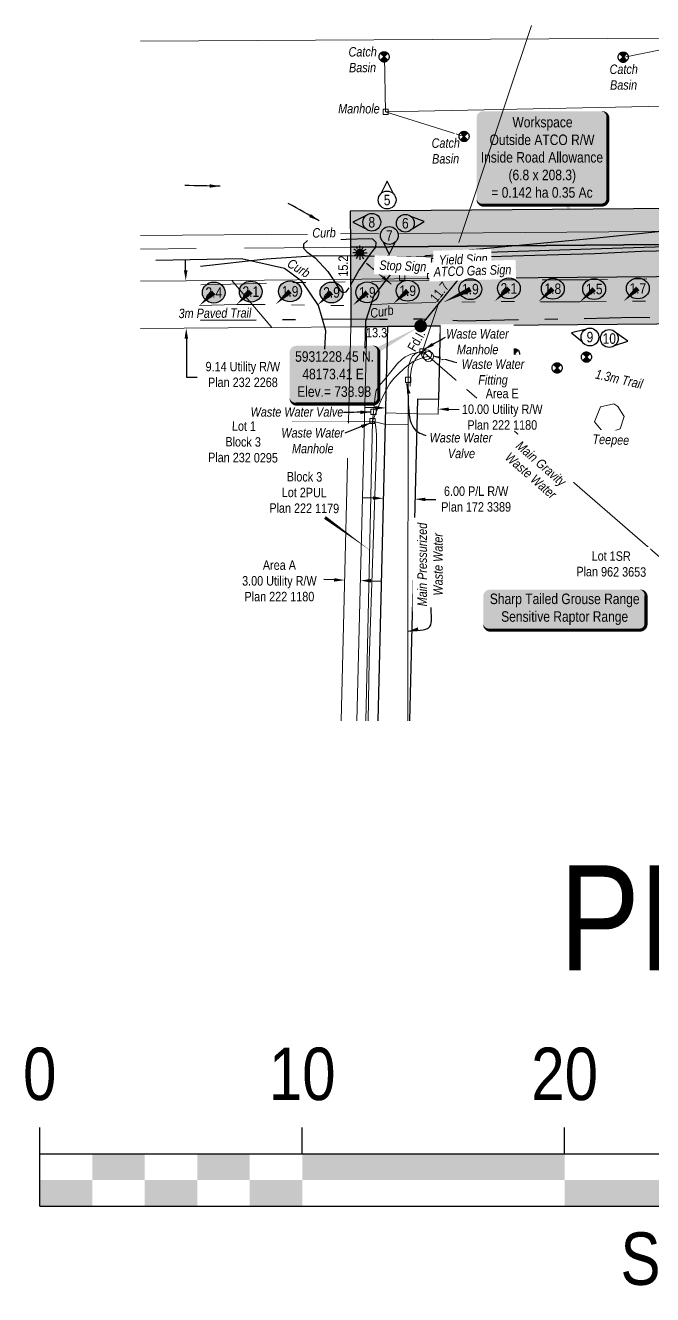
# Model space of a CAD drawing. Extents: x 47903 to 49482, y 5930913 to 5932062.
# Drawn here: x 49022.9 to 49142.4, y 5931046.3 to 5931288.2 of the extents above; entities that cross this region are included whole.
import ezdxf
from ezdxf.enums import TextEntityAlignment as Align

# ---------------------------------------------------------------- set-up
doc = ezdxf.new("R2010")
doc.units = 0
doc.header["$LTSCALE"] = 5
for name, pattern in [('0', [1, 1, 0]), ('CENTERLINEX3', [5, 2.5, -1, 0.5, -1]), ('CENTERLINEX33', [6.5, 2.5, -1, 0.5, -1, 0.5, -1]), ('foc-SEISMIC', [20.5, 15, -1, 0.5, -1, 0.5, -1, 0.5, -1])]:
    doc.linetypes.add(name, pattern=pattern)
for name, color, linetype in [('_P-Temp 3', 104, 'Continuous'), ('_P-Temp H3', 71, 'Continuous'), ('AS-POWER-BURIED-ATCO PIPELINES', 241, 'foc-POWER_BURIED'), ('AS-SEISMIC', 224, 'foc-SEISMIC'), ('AS-SYMBOL', 7, 'Continuous'), ('AS-WILDLIFE-BLOCK', 131, 'Continuous'), ('C-RW', 13, 'Continuous'), ('CG-NOTES', 7, 'Continuous'), ('DETAIL-T', 7, 'Continuous'), ('L-2', 7, 'Continuous'), ('L-MON', 1, 'Continuous'), ('L-TITLEDB', 4, 'Continuous'), ('L-TITLEDB-T', 4, 'Continuous'), ('P-ELEVATION', 7, 'Continuous'), ('P-TEMP WITHIN RW-H', 254, 'Continuous'), ('P-TEMP-ATCO PIPELINES-T', 104, 'Continuous'), ('T-BUSH', 110, '0'), ('T-SLOPE', 48, 'Continuous'), ('T-WATER', 160, 'Continuous')]:
    doc.layers.add(name, color=color, linetype=linetype)
for name, color, linetype, lineweight, true_color in [('AS-FIBRE-OPTIC', 7, 'foc-FIBREOP', 9, 0xff9c38), ('AS-SANITARY', 7, 'foc-SANITARY', 9, 0x29a300), ('AS-STORM', 7, 'foc-STORM', 9, 0x29a300), ('AS-TELUS-ATCO PIPELINES', 7, 'foc-TEL', 9, 0xff9c38), ('AS-WATER PIPE', 7, 'foc-WATER', 9, 0x8ac4ff), ('EXISTING PIPE IP', 7, 'CENTERLINEX3', 30, 0x3800e0)]:
    doc.layers.add(name, color=color, linetype=linetype, lineweight=lineweight, true_color=true_color)
for name, color, linetype, lineweight in [('AS-GENERAL', 48, 'Continuous', 18), ('AS-GENERAL-manhole', 48, 'Continuous', 18), ('C-RW-T', 13, 'Continuous', 9), ('EXISTING PIPE (EXIST OR HP)', 240, 'CENTERLINEX33', 20), ('T-TEXT', 48, 'Continuous', 18)]:
    doc.layers.add(name, color=color, linetype=linetype, lineweight=lineweight)
doc.layers.add('P-TEMP-WITHIN RW', color=7, linetype='Continuous', true_color=0x787878)
doc.styles.add('1.8', font='', dxfattribs={"height": 1.8})
doc.styles.add('80', font='', dxfattribs={"height": 10})
doc.styles.add('80CG', font='', dxfattribs={"height": 10})
doc.styles.add('80L', font='', dxfattribs={"height": 10})
doc.styles.add('foc-LtypeFont', font='', dxfattribs={"height": 7.35})
doc.styles.get('1.8').set_extended_font_data('Arial Narrow')
doc.styles.get('80').set_extended_font_data('Arial Narrow')
doc.styles.get('80CG').set_extended_font_data('Arial Narrow')
doc.styles.get('80L').set_extended_font_data('Arial Narrow')
doc.styles.get('foc-LtypeFont').set_extended_font_data('Arial Narrow')
doc.linetypes.add('foc-FIBREOP', pattern='A,10,-1,["FO",foc-LtypeFont,S=0.2,R=0,X=-0.5,Y=-0.75],-2.75', length=13.75)
doc.linetypes.add('foc-POWER_BURIED', pattern='A,10,-1,["P",foc-LtypeFont,S=0.2,R=0,X=-0.425,Y=-0.75],-2', length=13)
doc.linetypes.add('foc-SANITARY', pattern='A,10,-1,["SN",foc-LtypeFont,S=0.2,R=0,X=-0.5,Y=-0.75],-2.75', length=13.75)
doc.linetypes.add('foc-STORM', pattern='A,10,-1,["ST",foc-LtypeFont,S=0.2,R=0,X=-0.5,Y=-0.75],-2.75', length=13.75)
doc.linetypes.add('foc-TEL', pattern='A,2,-1,["T",foc-LtypeFont,S=0.2,R=0,X=-0.425,Y=-0.75],-1.24,8', length=12.24)
doc.linetypes.add('foc-WATER', pattern='A,10,-1,["W",foc-LtypeFont,S=0.2,R=0,X=-0.425,Y=-0.75],-2', length=13)
doc.dimstyles.new('Compass 1 000', dxfattribs={"dimtxt": 1.8, "dimasz": 2, "dimexe": 0.2, "dimexo": 0.0625, "dimgap": 0.5, "dimtad": 0, "dimtih": 1, "dimtoh": 1, "dimzin": 0, "dimdsep": 46, "dimtxsty": '1.8', "dimcen": 0.1, "dimse1": 1, "dimse2": 1, "dimclrd": 256, "dimclrt": 256, "dimaunit": 1, "dimadec": 4, "dimazin": 0, "dimtfac": 0.06, "dimtofl": 0, "dimtmove": 0, "dimatfit": 0, "dimfxl": 0.2, "dimtolj": 1, "dimtzin": 0, "dimlwd": -1, "dimarcsym": 0})
doc.dimstyles.new('Compass 5 000', dxfattribs={"dimscale": 5, "dimtxt": 9, "dimasz": 2, "dimexe": 0.2, "dimexo": 0.0625, "dimgap": 0.5, "dimtad": 0, "dimtih": 1, "dimtoh": 1, "dimzin": 0, "dimdsep": 46, "dimtxsty": '80CG', "dimcen": 0.1, "dimse1": 1, "dimse2": 1, "dimclrd": 256, "dimclrt": 256, "dimaunit": 1, "dimadec": 4, "dimazin": 0, "dimtfac": 0.06, "dimtofl": 0, "dimtmove": 0, "dimatfit": 1, "dimfxl": 0.2, "dimtolj": 1, "dimtzin": 0, "dimlwd": -1, "dimarcsym": 0})

# ---------------------------------------------------------------- blocks, each defined once
blk = doc.blocks.new('*X46')
at = {"color": 0}
for p, q in [((102.1, -2061.6), (108.8, -2061.6)), ((102.2, -2061.7), (108.8, -2061.7)), ((102.3, -2061.4), (108.6, -2061.4)), ((102.3, -2061.9), (108.6, -2061.9)), ((102.3, -2068.1), (108.6, -2068.1)), ((102.5, -2061.2), (108.5, -2061.2)), ((102.5, -2062), (108.4, -2062)), ((102.5, -2068), (108.4, -2068)), ((102.6, -2062.2), (108.3, -2062.2)), ((102.7, -2061.1), (108.2, -2061.1)), ((102.7, -2067.8), (108.3, -2067.8)), ((102.8, -2062.3), (108.1, -2062.3)), ((102.8, -2067.7), (108.1, -2067.7)), ((102.9, -2060.9), (108, -2060.9)), ((103, -2062.5), (108, -2062.5)), ((103, -2067.5), (108, -2067.5)), ((103.1, -2062.7), (107.8, -2062.7)), ((103.1, -2067.3), (107.8, -2067.3)), ((103.2, -2060.8), (107.7, -2060.8)), ((103.3, -2062.8), (107.7, -2062.8)), ((103.3, -2067.2), (107.6, -2067.2)), ((103.4, -2063), (107.5, -2063)), ((103.4, -2067), (107.5, -2067)), ((103.5, -2060.6), (107.4, -2060.6)), ((103.6, -2063.1), (107.3, -2063.1)), ((103.6, -2066.9), (107.3, -2066.9)), ((103.7, -2063.3), (107.2, -2063.3)), ((103.8, -2066.7), (107.2, -2066.7)), ((103.9, -2060.5), (107, -2060.5)), ((103.9, -2063.4), (107, -2063.4)), ((103.9, -2066.6), (107, -2066.6)), ((104.1, -2063.6), (106.9, -2063.6)), ((104.1, -2066.4), (106.9, -2066.4)), ((104.2, -2063.7), (106.7, -2063.7)), ((104.2, -2066.2), (106.7, -2066.2)), ((104.4, -2063.9), (106.6, -2063.9)), ((104.4, -2066.1), (106.6, -2066.1)), ((104.5, -2060.3), (106.5, -2060.3)), ((104.5, -2064.1), (106.4, -2064.1)), ((104.5, -2065.9), (106.4, -2065.9)), ((104.7, -2064.2), (106.3, -2064.2)), ((104.7, -2065.8), (106.2, -2065.8)), ((104.8, -2064.4), (106.1, -2064.4)), ((104.8, -2065.6), (106.1, -2065.6)), ((105, -2064.5), (105.9, -2064.5)), ((105, -2065.5), (105.9, -2065.5)), ((105.1, -2064.7), (105.8, -2064.7)), ((105.2, -2065.3), (105.8, -2065.3)), ((105.3, -2064.8), (105.6, -2064.8)), ((105.3, -2065.2), (105.6, -2065.2)), ((102.1, -2068.4), (108.8, -2068.4)), ((102.2, -2068.3), (108.7, -2068.3)), ((102.3, -2068.6), (108.7, -2068.6)), ((102.5, -2068.7), (108.5, -2068.7)), ((102.7, -2068.9), (108.3, -2068.9)), ((102.9, -2069.1), (108, -2069.1)), ((103.2, -2069.2), (107.8, -2069.2)), ((103.5, -2069.4), (107.4, -2069.4)), ((103.9, -2069.5), (107.1, -2069.5)), ((104.4, -2069.7), (106.5, -2069.7))]:
    blk.add_line(p, q, dxfattribs=at)
blk = doc.blocks.new('SP')
for p, q in [((0.68, -0.68), (-0.68, 0.68)), ((-0.68, -0.68), (0.68, 0.68))]:
    blk.add_line(p, q)
blk.add_circle((0, 0), 0.96)
at = {"xscale": 0.2, "yscale": 0.2, "zscale": 0.2}
blk.add_blockref('*X46', (-21.09, 413), dxfattribs=at)
blk = doc.blocks.new('*U50')
at = {"layer": 'CG-NOTES', "color": 182}
blk.add_lwpolyline([(-4.6, 7.2), (-17.6, 3.9), (-7.2, -4.6)], dxfattribs=at)
blk.add_circle((0, 0), 8.49, dxfattribs=at)
at = {"color": 182, "style": '80L'}
blk.add_attdef('#', text='', height=10, dxfattribs=at).set_placement((0, 0), align=Align.MIDDLE_CENTER)
blk = doc.blocks.new('*U51')
at = {"layer": 'CG-NOTES', "color": 182}
blk.add_lwpolyline([(5.1, -6.8), (17.8, -2.6), (6.8, 5.1)], dxfattribs=at)
blk.add_circle((0, 0), 8.49, dxfattribs=at)
at = {"color": 182, "style": '80L'}
blk.add_attdef('#', text='', height=10, dxfattribs=at).set_placement((0, 0), align=Align.MIDDLE_CENTER)
blk = doc.blocks.new('*U48')
at = {"layer": 'CG-NOTES', "color": 182}
blk.add_lwpolyline([(6.5, -5.4), (17.9, 1.6), (5.4, 6.5)], dxfattribs=at)
blk.add_circle((0, 0), 8.49, dxfattribs=at)
at = {"color": 182, "style": '80L'}
blk.add_attdef('#', text='', height=10, dxfattribs=at).set_placement((0, 0), align=Align.MIDDLE_CENTER)
blk = doc.blocks.new('*U31')
at = {"layer": 'CG-NOTES', "color": 182}
blk.add_lwpolyline([(6, 6), (0, 18), (-6, 6)], dxfattribs=at)
blk.add_circle((0, 0), 8.49, dxfattribs=at)
at = {"color": 182, "style": '80L'}
blk.add_attdef('#', text='', height=10, dxfattribs=at).set_placement((0, 0), align=Align.MIDDLE_CENTER)
blk = doc.blocks.new('*U49')
at = {"layer": 'CG-NOTES', "color": 182}
blk.add_lwpolyline([(-6, 6), (-18, 0), (-6, -6)], dxfattribs=at)
blk.add_circle((0, 0), 8.49, dxfattribs=at)
at = {"color": 182, "style": '80L'}
blk.add_attdef('#', text='', height=10, dxfattribs=at).set_placement((0, 0), align=Align.MIDDLE_CENTER)
blk = doc.blocks.new('*U30')
at = {"layer": 'CG-NOTES', "color": 182}
blk.add_lwpolyline([(-6, -6), (0, -18), (6, -6)], dxfattribs=at)
blk.add_circle((0, 0), 8.49, dxfattribs=at)
at = {"color": 182, "style": '80L'}
blk.add_attdef('#', text='', height=10, dxfattribs=at).set_placement((0, 0), align=Align.MIDDLE_CENTER)
blk = doc.blocks.new('*U55')
h = blk.add_hatch(color=255)
edge = h.paths.add_edge_path()
edge.add_line((-71.5, -20), (71.5, -20))
edge.add_arc((71.5, -14), 6, 270, 360)
edge.add_line((77.5, -14), (77.5, 12.5))
edge.add_arc((71.5, 12.5), 6, 0, 90)
edge.add_line((71.5, 18.5), (-71.5, 18.5))
edge.add_arc((-71.5, 12.5), 6, 90, 180)
edge.add_line((-77.5, 12.5), (-77.5, -14))
edge.add_arc((-71.5, -14), 6, 180, 270)
at = {"color": 131, "flags": 128}
blk.add_lwpolyline([(-71.5, -20, 3, 3, 0), (71.5, -20, 3, 3, 0.414214), (77.5, -14, 3, 3, 0), (77.5, 12.5, 3, 0, 0.414214), (71.5, 18.5, 0, 0, 0), (-71.5, 18.5, 0, 0, 0.414214), (-77.5, 12.5, 0, 0, 0), (-77.5, -14, 0, 3, 0.414214)], format="xyseb", close=True, dxfattribs=at)
at = {"color": 131, "style": '80'}
blk.add_attdef('ENTER_TEXT_001', (-36, -5), '', height=10, dxfattribs=at)
blk = doc.blocks.new('*U60')
h = blk.add_hatch(color=254)
edge = h.paths.add_edge_path()
edge.add_line((-36.5, -28.5), (36.5, -28.5))
edge.add_arc((36.5, -22.5), 6, 270, 360)
edge.add_line((42.5, -22.5), (42.5, 21))
edge.add_arc((36.5, 21), 6, 0, 90)
edge.add_line((36.5, 27), (-36.5, 27))
edge.add_arc((-36.5, 21), 6, 90, 180)
edge.add_line((-42.5, 21), (-42.5, -22.5))
edge.add_arc((-36.5, -22.5), 6, 180, 270)
at = {"color": 1, "flags": 128}
blk.add_lwpolyline([(82.2, 45.8, 0, 10, 0), (0, 0, 5, 5, 0)], format="xyseb", dxfattribs=at)
blk.add_lwpolyline([(-36.5, -28.5, 3, 3, 0), (36.5, -28.5, 3, 3, 0.414214), (42.5, -22.5, 3, 3, 0), (42.5, 21, 3, 0, 0.414214), (36.5, 27, 0, 0, 0), (-36.5, 27, 0, 0, 0.414214), (-42.5, 21, 0, 0, 0), (-42.5, -22.5, 0, 3, 0.414214)], format="xyseb", close=True, dxfattribs=at)
at = {"color": 1, "style": '80'}
blk.add_attdef('ENTER_TEXT_001', (-36, -5), '', height=10, dxfattribs=at)
blk = doc.blocks.new('*U32')
at = {"layer": 'P-ELEVATION'}
h = blk.add_hatch(color=111, dxfattribs=at)
h.dxf.hatch_style = 1
edge = h.paths.add_edge_path()
edge.add_ellipse((0, 0), major_axis=(-10.9, 0), ratio=0.913794, start_angle=0, end_angle=360)
at = {"layer": 'P-ELEVATION', "color": 7, "flags": 128}
blk.add_lwpolyline([(0, 0, 5, 0, 0), (-13.6, -12.3, 0, 0, 0)], format="xyseb", dxfattribs=at)
at = {"layer": 'P-ELEVATION', "color": 7}
blk.add_ellipse((0, 0), major_axis=(-10.9, 0), ratio=0.913794, dxfattribs=at)
at = {"layer": 'P-ELEVATION', "style": '80'}
blk.add_attdef('BEND', text='', height=10, dxfattribs=at).set_placement((0, 0), align=Align.MIDDLE_CENTER)
blk = doc.blocks.new('*U61')
at = {"layer": 'P-ELEVATION'}
h = blk.add_hatch(color=111, dxfattribs=at)
h.dxf.hatch_style = 1
edge = h.paths.add_edge_path()
edge.add_ellipse((0, 0), major_axis=(-10.9, 0), ratio=0.913794, start_angle=0, end_angle=360)
at = {"layer": 'P-ELEVATION', "color": 7, "flags": 128}
blk.add_lwpolyline([(0, 0, 5, 0, 0), (-26.1, -12.7, 0, 0, 0)], format="xyseb", dxfattribs=at)
at = {"layer": 'P-ELEVATION', "color": 7}
blk.add_ellipse((0, 0), major_axis=(-10.9, 0), ratio=0.913794, dxfattribs=at)
at = {"layer": 'P-ELEVATION', "style": '80'}
blk.add_attdef('BEND', text='', height=10, dxfattribs=at).set_placement((0, 0), align=Align.MIDDLE_CENTER)
blk = doc.blocks.new('lightpole')
h = blk.add_hatch(color=255)
h.dxf.hatch_style = 1
h.paths.add_polyline_path([(-0.78, 0, 1), (0.78, 0, 1)])
h.paths.add_polyline_path([(0.68, 0, -1), (-0.68, 0, -1)], flags=16)
h = blk.add_hatch(color=48)
h.dxf.hatch_style = 1
edge = h.paths.add_edge_path()
edge.add_arc((0, 0), 0.682, 0, 360)
at = {"color": 48}
for p, q in [((-0.86, 0), (-1.38, 0)), ((-0.75, 0.43), (-1.19, 0.69)), ((-0.43, 0.75), (-0.69, 1.19)), ((0, 0.86), (0, 1.38)), ((0.43, 0.75), (0.69, 1.19)), ((0.75, 0.43), (1.19, 0.69)), ((0.86, 0), (1.38, 0)), ((-0.75, -0.43), (-1.19, -0.69)), ((-0.43, -0.75), (-0.69, -1.19)), ((0, -0.86), (0, -1.38)), ((0.43, -0.75), (0.69, -1.19)), ((0.75, -0.43), (1.19, -0.69))]:
    blk.add_line(p, q, dxfattribs=at)
blk.add_circle((0, 0), 0.682, dxfattribs=at)
blk = doc.blocks.new('fdia')
at = {"color": 255, "const_width": 1}
blk.add_lwpolyline([(-0.5, 0, 1), (0.5, 0, 1)], format="xyb", close=True, dxfattribs=at)
blk = doc.blocks.new('Fdiaa')
blk.add_blockref('fdia', (0, 0))
blk = doc.blocks.new('fdib')
at = {"color": 1, "const_width": 1.6}
blk.add_lwpolyline([(-0.4, 0, 1), (0.4, 0, 1)], format="xyb", close=True, dxfattribs=at)
at = {"color": 1}
blk.add_circle((0, 0), 0.8, dxfattribs=at)
blk = doc.blocks.new('Fdibb')
blk.add_blockref('fdib', (0, 0))
blk = doc.blocks.new('fdicc')
for name in ['Fdibb', 'Fdiaa']:
    blk.add_blockref(name, (0, 0))
blk = doc.blocks.new('FDI')
blk.add_blockref('fdicc', (0, 0))
blk = doc.blocks.new('*U69')
h = blk.add_hatch(color=255)
edge = h.paths.add_edge_path()
edge.add_line((-56.5, -45.5), (56.5, -45.5))
edge.add_arc((56.5, -39.5), 6, 270, 360)
edge.add_line((62.5, -39.5), (62.5, 38))
edge.add_arc((56.5, 38), 6, 0, 90)
edge.add_line((56.5, 44), (-56.5, 44))
edge.add_arc((-56.5, 38), 6, 90, 180)
edge.add_line((-62.5, 38), (-62.5, -39.5))
edge.add_arc((-56.5, -39.5), 6, 180, 270)
at = {"color": 104, "flags": 128}
blk.add_lwpolyline([(-56.5, -45.5, 3, 3, 0), (56.5, -45.5, 3, 3, 0.414214), (62.5, -39.5, 3, 3, 0), (62.5, 38, 3, 0, 0.414214), (56.5, 44, 0, 0, 0), (-56.5, 44, 0, 0, 0.414214), (-62.5, 38, 0, 0, 0), (-62.5, -39.5, 0, 3, 0.414214)], format="xyseb", close=True, dxfattribs=at)
blk.add_lwpolyline([(38.5, -74.2, 0, 7.5, 0), (0, 0, 0, 0, 0)], format="xyseb", dxfattribs=at)
at = {"color": 104, "style": '80'}
blk.add_attdef('ENTER_TEXT_001', (-26.8, -4.9), '', height=10, dxfattribs=at)
blk = doc.blocks.new('*U27')
at = {"color": 0}
for p, q in [((-150, 0), (-150, 15)), ((-100, 10), (-100, 15)), ((-50, 10), (-50, 15)), ((50, 10), (50, 15)), ((150.24, 0), (150.24, 15)), ((-150, 10), (150.24, 10)), ((-150, 0), (150.24, 0))]:
    blk.add_line(p, q, dxfattribs=at)
for points in [[(-140, 10), (-130, 10), (-140, 5), (-130, 5)], [(-120, 10), (-110, 10), (-120, 5), (-110, 5)], [(-100, 10), (-50, 10), (-100, 5), (-50, 5)], [(50, 10), (150.24, 10), (50, 5), (150.24, 5)], [(-150, 5), (-140, 5), (-150, 0), (-140, 0)], [(-130, 5), (-120, 5), (-130, 0), (-120, 0)], [(-110, 5), (-100, 5), (-110, 0), (-100, 0)], [(-50, 5), (50, 5), (-50, 0), (50, 0)]]:
    blk.add_solid(points, dxfattribs=at)
at = {"color": 0, "style": '80'}
blk.add_text('metres', height=10, dxfattribs=at).set_placement((162.24, 20), align=Align.CENTER)
at = {"color": 0, "char_height": 10, "style": '80'}
for s, insert, attachment_point in [('0', (-150, 30.21), 2), ('10', (-100, 30.21), 2), ('20', (-50, 30.21), 2), ('40', (50, 30.21), 2), ('60', (136.7, 30.22), 3), ('SCALE 1:1,000', (0.12, -5), 2)]:
    blk.add_mtext(s, dxfattribs=dict(at, insert=insert, attachment_point=attachment_point))

msp = doc.modelspace()

# ---------------------------------------------------------------- hatches: boundary and pattern name
at = {"layer": '_P-Temp H3'}
h = msp.add_hatch(color=256, dxfattribs=at)
h.dxf.hatch_style = 1
h.paths.add_polyline_path([(49084.77, 5931245.86), (49293.02, 5931247.69), (49292.97, 5931254.46), (49084.71, 5931252.74)])
h = msp.add_hatch(color=256, dxfattribs=at)
h.dxf.hatch_style = 1
h.paths.add_polyline_path([(49084.77, 5931245.86), (49084.89, 5931230.74), (49098.16, 5931230.86), (49105.57, 5931239.96), (49293.07, 5931241.6), (49293.02, 5931247.69)])
at = {"layer": 'P-TEMP WITHIN RW-H'}
h = msp.add_hatch(color=256, dxfattribs=at)
h.dxf.hatch_style = 1
h.paths.add_polyline_path([(49293.07, 5931241.6), (49293.15, 5931232.46), (49098.16, 5931230.86), (49105.57, 5931239.96)])

# ---------------------------------------------------------------- linework, layer by layer
at = {"layer": '_P-Temp 3', "flags": 128}
for points in [[(49084.77, 5931245.86), (49293.02, 5931247.69), (49292.97, 5931254.46), (49084.71, 5931252.74)], [(49084.77, 5931245.86), (49084.89, 5931230.74), (49098.16, 5931230.86), (49105.57, 5931239.96), (49293.07, 5931241.6), (49293.02, 5931247.69)]]:
    msp.add_lwpolyline(points, close=True, dxfattribs=at)
msp.add_lwpolyline([(49084.77, 5931245.86), (49293.02, 5931247.69)], dxfattribs=at)
at = {"layer": 'AS-FIBRE-OPTIC', "color": 255, "flags": 128}
msp.add_lwpolyline([(49044.76, 5931285.16), (49266.97, 5931286.39), (49273.47, 5931288.16)], dxfattribs=at)
at = {"layer": 'AS-GENERAL', "color": 255, "flags": 128}
for points in [[(49094.16, 5931240.6), (49095.16, 5931240.6), (49095.16, 5931239.6), (49094.16, 5931239.6)], [(49135.75, 5931215.53), (49134.94, 5931216.02), (49132.42, 5931215.45), (49131.29, 5931212.59), (49133.21, 5931210.34), (49136.2, 5931211.24), (49136.96, 5931213.62)]]:
    msp.add_lwpolyline(points, close=True, dxfattribs=at)
at = {"layer": 'AS-GENERAL', "color": 255}
for centre in [(49099.29, 5931225.39), (49099.66, 5931225.06)]:
    msp.add_circle(centre, 0.938, dxfattribs=at)
at = {"layer": 'AS-GENERAL-manhole', "color": 255, "flags": 128}
for points in [[(49090.99, 5931272.2), (49091.99, 5931272.2), (49091.99, 5931271.2), (49090.99, 5931271.2)], [(49098.03, 5931226.54), (49099.03, 5931226.54), (49099.03, 5931225.54), (49098.03, 5931225.54)], [(49095.26, 5931221.1), (49096.26, 5931221.1), (49096.26, 5931220.1), (49095.26, 5931220.1)], [(49088.5, 5931213.26), (49089.5, 5931213.26), (49089.5, 5931212.26), (49088.5, 5931212.26)], [(49088.68, 5931215.01), (49089.68, 5931215.01), (49089.68, 5931214.01), (49088.68, 5931214.01)]]:
    msp.add_lwpolyline(points, close=True, dxfattribs=at)
at = {"layer": 'AS-POWER-BURIED-ATCO PIPELINES', "color": 255, "flags": 128}
for points in [[(49111.42, 5931244.13), (49119.92, 5931244.38), (49131.36, 5931244.71), (49140.21, 5931245.11), (49157.48, 5931245.5), (49167.75, 5931246.22), (49172.88, 5931248.99), (49180.64, 5931251.63), (49189.3, 5931252.53), (49199.42, 5931252.92), (49215.65, 5931253.04), (49233.04, 5931254.21), (49248.72, 5931254.34), (49258.9, 5931256.47), (49274.58, 5931256.58), (49288.83, 5931256.65)], [(49056.24, 5931242.27), (49068.72, 5931243.69), (49078.29, 5931244.29), (49088.14, 5931244.26), (49100.49, 5931244.08)]]:
    msp.add_lwpolyline(points, dxfattribs=at)
at = {"layer": 'AS-SANITARY', "color": 255}
msp.add_line((49089, 5931212.76), (49089.18, 5931214.51), dxfattribs=at)
for points in [[(49101.7, 5931235.53), (49098.53, 5931226.04), (49108.85, 5931217.09)], [(49089, 5931212.76), (49090.7, 5931216.93), (49091.65, 5931218.74), (49092.3, 5931219.94), (49093.06, 5931220.86), (49093.89, 5931221.7), (49094.99, 5931222.79), (49095.8, 5931223.43), (49096.73, 5931224.08), (49097.6, 5931224.48), (49098.53, 5931224.8), (49099.24, 5931225), (49099.66, 5931225.06)], [(49098.53, 5931226.04), (49096.29, 5931225.47), (49095.79, 5931225.26), (49095.23, 5931225), (49094.56, 5931224.48), (49093.77, 5931223.71), (49092.73, 5931222.47), (49091.37, 5931220.82), (49090.23, 5931219.47), (49089.71, 5931218.56), (49089.48, 5931217.5), (49089.18, 5931214.51)], [(49098.53, 5931226.04), (49097.46, 5931225.74), (49097.03, 5931225.49), (49096.63, 5931225.14), (49096.38, 5931224.67), (49096.15, 5931224.14), (49095.99, 5931223.68), (49095.88, 5931223.24), (49095.81, 5931222.69), (49095.76, 5931222.04), (49095.76, 5931220.6), (49095.74, 5931166.76), (49095.74, 5931155.63)], [(49098.53, 5931226.04), (49097.82, 5931225.33), (49097.51, 5931224.99), (49097.15, 5931224.52), (49096.9, 5931224.1), (49096.68, 5931223.63), (49096.5, 5931223.03), (49096.33, 5931222.36), (49096.21, 5931221.42), (49096.17, 5931219.41)], [(49087.69, 5931155.63), (49089, 5931212.76), (49073.71, 5931212.66)], [(49089, 5931212.76), (49091.27, 5931212.17), (49095.76, 5931212.06)], [(49089, 5931212.76), (49089.34, 5931212.47), (49089.47, 5931212.29), (49089.54, 5931212.1), (49089.59, 5931211.87), (49089.63, 5931211.65), (49089.76, 5931210.14)], [(49193.2, 5931155.63), (49163.86, 5931169.36), (49116.05, 5931210.84)], [(49089.76, 5931210.14), (49089.72, 5931207.8), (49088.38, 5931167.15), (49088.17, 5931155.63)]]:
    msp.add_lwpolyline(points, dxfattribs=at)
at = {"layer": 'AS-STORM', "color": 255}
for p, q in [((49150.16, 5931284.83), (49136.66, 5931282.03)), ((49106.43, 5931267.01), (49091.49, 5931271.7))]:
    msp.add_line(p, q, dxfattribs=at)
msp.add_lwpolyline([(49091.26, 5931282.24), (49091.49, 5931271.7), (49150.91, 5931272.87), (49200.95, 5931273.45), (49218.69, 5931274.08), (49250.91, 5931274.58), (49328.51, 5931273.5)], dxfattribs=at)
at = {"layer": 'AS-TELUS-ATCO PIPELINES', "color": 255, "flags": 128}
for points in [[(49094.14, 5931248.51), (49189.83, 5931249.28)], [(49044.76, 5931248.11), (49076.73, 5931248.36)], [(49082.87, 5931248.41), (49090.11, 5931248.47)]]:
    msp.add_lwpolyline(points, dxfattribs=at)
at = {"layer": 'C-RW', "color": 255}
for p, q in [((49089.08, 5931198.07), (49087.09, 5931198.12)), ((49099.07, 5931197.82), (49101.07, 5931197.77))]:
    msp.add_line(p, q, dxfattribs=at)
at = {"layer": 'C-RW', "color": 255, "flags": 128}
msp.add_lwpolyline([(49090.04, 5931155.63), (49091.89, 5931230.81), (49101.9, 5931230.89), (49101.54, 5931216.85), (49097.55, 5931216.95), (49096.01, 5931155.63)], dxfattribs=at)
at = {"layer": 'C-RW', "color": 255}
for points in [[(49089.09, 5931198.4), (49089.08, 5931197.74), (49091.08, 5931198.02)], [(49099.08, 5931198.15), (49099.06, 5931197.49), (49097.07, 5931197.87)]]:
    msp.add_solid(points, dxfattribs=at)
at = {"layer": 'EXISTING PIPE (EXIST OR HP)', "flags": 128}
for points in [[(49056.29, 5931238.7), (49064.78, 5931238.91), (49072.22, 5931239.12), (49081.59, 5931239.21), (49090.69, 5931239.41), (49099.2, 5931239.51), (49106.01, 5931239.49), (49114.46, 5931239.64), (49121.95, 5931239.64), (49130.16, 5931239.69), (49138.35, 5931239.81), (49145.53, 5931239.85), (49156.06, 5931239.94), (49162.49, 5931239.93), (49166.95, 5931239.82), (49171.54, 5931239.76), (49177.64, 5931239.92), (49184.15, 5931239.95), (49190.99, 5931239.94), (49198.26, 5931239.96), (49204.7, 5931240.11), (49207.51, 5931240.1), (49209.69, 5931240.13), (49211.85, 5931240.07), (49214.07, 5931240.03), (49216.14, 5931240.11), (49218.44, 5931240.24), (49220, 5931240.31), (49221.11, 5931240.24), (49222.77, 5931240.21), (49224.8, 5931240.32), (49226.96, 5931240.26), (49229.91, 5931240.33), (49232.5, 5931240.33), (49236.54, 5931240.38), (49242.7, 5931240.45), (49251.19, 5931240.84), (49258.5, 5931240.66), (49267.56, 5931240.79), (49274.86, 5931240.62), (49280.19, 5931240.92), (49285.25, 5931240.84), (49292.83, 5931240.69), (49297.67, 5931240.77), (49306.18, 5931240.93), (49312.35, 5931241.09), (49323.62, 5931241.46), (49328.51, 5931241.59)], [(49056.04, 5931234.78), (49063.09, 5931234.96), (49070.57, 5931235.01), (49078.47, 5931234.79), (49085.54, 5931234.79), (49092.98, 5931235.13), (49102.43, 5931235.35), (49112.26, 5931235.56), (49120.63, 5931235.5), (49128.51, 5931235.45), (49136.83, 5931235.56), (49143.32, 5931235.64), (49151.22, 5931235.63), (49158.9, 5931235.67), (49166.55, 5931235.84), (49176.17, 5931235.89), (49181.65, 5931236.02), (49189.4, 5931236.09), (49196.52, 5931236.11), (49203.02, 5931236.14), (49209.03, 5931236.09), (49211.9, 5931235.91), (49214.29, 5931235.98), (49216.26, 5931236.15), (49218.72, 5931236.05), (49220.79, 5931236.1), (49222.21, 5931236.23), (49223.94, 5931236.16), (49225.15, 5931236.1), (49226.67, 5931236.06), (49228.69, 5931236.07), (49232.08, 5931236.29), (49233.51, 5931236.24), (49239.81, 5931236.09), (49250.92, 5931236.32), (49260.06, 5931236.82), (49269.2, 5931237.11), (49277.98, 5931237.09), (49286.75, 5931237.25), (49293.03, 5931237.23), (49299.06, 5931237.02), (49306.23, 5931237.2), (49313.25, 5931237.06), (49320.29, 5931237.28), (49326.88, 5931237.43), (49328.51, 5931237.47)]]:
    msp.add_lwpolyline(points, dxfattribs=at)
at = {"layer": 'EXISTING PIPE IP', "flags": 128}
msp.add_lwpolyline([(49316.74, 5931234.16), (49308.05, 5931233.97), (49299.71, 5931233.65), (49293.98, 5931233.97), (49285.08, 5931234.03), (49267.68, 5931234.11), (49254.58, 5931233.99), (49242.6, 5931233.57), (49235.72, 5931233.5), (49231.46, 5931233.12), (49228.96, 5931233.05), (49227.8, 5931233.1), (49225.44, 5931232.99), (49222.05, 5931232.96), (49217.83, 5931232.9), (49213.88, 5931233), (49209.77, 5931232.78), (49205.27, 5931232.65), (49199.02, 5931232.65), (49189.16, 5931232.71), (49179.34, 5931232.72), (49170.21, 5931232.6), (49159.46, 5931232.32), (49149.55, 5931232.4), (49138.81, 5931232.46), (49128.53, 5931232.2), (49117.45, 5931232.04), (49106.1, 5931231.8), (49098.42, 5931232.18), (49090.36, 5931232.08), (49080.39, 5931232.15), (49067.66, 5931231.95), (49056.23, 5931231.94)], dxfattribs=at)
at = {"layer": 'L-TITLEDB', "color": 255, "lineweight": 0}
for p, q in [((49293.52, 5931247.69), (49064.62, 5931245.69)), ((49055.38, 5931245.61), (49044.76, 5931245.51)), ((49044.76, 5931239.42), (49062.21, 5931239.57)), ((49044.76, 5931239.42), (49062.21, 5931239.57)), ((49062.21, 5931239.57), (49105.57, 5931239.96)), ((49062.21, 5931239.57), (49069.84, 5931230.6)), ((49062.21, 5931239.57), (49069.84, 5931230.6)), ((49098.16, 5931230.86), (49105.57, 5931239.96)), ((49098.16, 5931230.86), (49105.57, 5931239.96)), ((49105.57, 5931239.96), (49293.37, 5931241.6)), ((49262.3, 5931232.21), (49101.9, 5931230.89)), ((49262.3, 5931232.21), (49101.9, 5931230.89)), ((49069.84, 5931230.6), (49044.76, 5931230.37)), ((49069.84, 5931230.6), (49044.76, 5931230.37)), ((49084.89, 5931230.74), (49069.84, 5931230.6)), ((49084.89, 5931230.74), (49069.84, 5931230.6)), ((49083.01, 5931155.63), (49084.89, 5931230.74)), ((49087.89, 5931230.77), (49084.89, 5931230.74)), ((49087.89, 5931230.77), (49084.89, 5931230.74)), ((49086.01, 5931155.63), (49087.89, 5931230.77)), ((49087.89, 5931230.77), (49086.01, 5931155.63)), ((49087.89, 5931230.77), (49091.89, 5931230.81)), ((49091.89, 5931230.81), (49087.89, 5931230.77)), ((49091.89, 5931230.81), (49091.55, 5931217.1)), ((49091.89, 5931230.81), (49091.55, 5931217.1)), ((49098.16, 5931230.86), (49091.89, 5931230.81)), ((49098.16, 5931230.86), (49091.89, 5931230.81)), ((49101.9, 5931230.89), (49098.16, 5931230.86)), ((49101.9, 5931230.89), (49098.16, 5931230.86)), ((49101.9, 5931230.89), (49101.89, 5931230.56)), ((49091.55, 5931217.1), (49091.48, 5931214.31)), ((49091.55, 5931217.1), (49091.48, 5931214.31)), ((49101.54, 5931216.85), (49101.48, 5931214.05)), ((49091.48, 5931214.31), (49090.04, 5931155.63)), ((49091.48, 5931214.31), (49090.04, 5931155.63)), ((49091.48, 5931214.31), (49097.48, 5931214.15)), ((49097.48, 5931214.15), (49101.48, 5931214.05))]:
    msp.add_line(p, q, dxfattribs=at)
at = {"layer": 'L-TITLEDB-T', "color": 255}
for p, q in [((49053.39, 5931241.51), (49053.38, 5931243.51)), ((49053.52, 5931228.45), (49053.58, 5931221.11)), ((49053.58, 5931221.11), (49055.58, 5931221.11)), ((49089.51, 5931215.29), (49087.51, 5931215.33)), ((49103.5, 5931214.99), (49105.5, 5931214.94)), ((49081.69, 5931182.49), (49079.69, 5931182.54)), ((49088.68, 5931182.31), (49090.68, 5931182.26))]:
    msp.add_line(p, q, dxfattribs=at)
for points in [[(49053.73, 5931241.51), (49053.06, 5931241.5), (49053.41, 5931239.51)], [(49053.85, 5931228.45), (49053.18, 5931228.45), (49053.5, 5931230.45)], [(49089.51, 5931215.62), (49089.5, 5931214.96), (49091.51, 5931215.25)], [(49103.51, 5931215.32), (49103.49, 5931214.65), (49101.5, 5931215.03)], [(49081.69, 5931182.82), (49081.68, 5931182.15), (49083.68, 5931182.44)], [(49088.69, 5931182.65), (49088.67, 5931181.98), (49086.68, 5931182.36)]]:
    msp.add_solid(points, dxfattribs=at)
at = {"layer": 'P-TEMP-WITHIN RW', "flags": 128}
msp.add_lwpolyline([(49293.07, 5931241.6), (49293.15, 5931232.46), (49098.16, 5931230.86), (49105.57, 5931239.96)], close=True, dxfattribs=at)
at = {"layer": 'T-SLOPE', "color": 255, "flags": 128}
for points in [[(49097.41, 5931243.39), (49099.19, 5931244.33), (49104.84, 5931244.73), (49132.59, 5931245.62), (49167.27, 5931246.73), (49167.34, 5931251.59), (49195.37, 5931253.39), (49227.62, 5931254.79), (49255.69, 5931255.33), (49276.38, 5931253.56), (49287.25, 5931251.03), (49291.74, 5931248.38), (49295.98, 5931243.06), (49297.36, 5931239.87)], [(49102.65, 5931244.95), (49131.14, 5931247.58), (49167.32, 5931251.37)], [(49084.84, 5931238.71), (49086.41, 5931241.42), (49088.87, 5931244.97), (49089.61, 5931245.91), (49089.71, 5931246.75), (49089.06, 5931247.43), (49088.18, 5931247.48), (49077.66, 5931247.16), (49076.51, 5931247.08), (49075.84, 5931246.49), (49075.83, 5931245.68), (49076.48, 5931245.01), (49078.07, 5931243.84), (49080.45, 5931241.24), (49081.87, 5931239.16), (49082.76, 5931237.71), (49083.34, 5931237.25), (49083.95, 5931237.36), (49084.53, 5931238.12)], [(49079.91, 5931226.44), (49080.12, 5931229.93), (49078.73, 5931234.77), (49075.63, 5931239.3), (49072.23, 5931241.83), (49064.01, 5931243.66), (49047.69, 5931243.35)], [(49087.62, 5931226.63), (49087.7, 5931231.76), (49089.21, 5931236.58), (49092.52, 5931240.79), (49092.94, 5931241.02)]]:
    msp.add_lwpolyline(points, dxfattribs=at)

# ---------------------------------------------------------------- block references
at = {"xscale": 0.1999631355999998, "yscale": 0.1999631355999998, "zscale": 0.1999631355999998}
for p, values in [((49065.8, 5931237.42), {'BEND': '2.1'}), ((49073.28, 5931237.47), {'BEND': '1.9'}), ((49123.34, 5931237.97), {'BEND': '1.8'}), ((49131.22, 5931237.91), {'BEND': '1.5'}), ((49139.54, 5931238.03), {'BEND': '1.7'}), ((49058.75, 5931237.24), {'BEND': '2.4'}), ((49081.18, 5931237.26), {'BEND': '2.9'})]:
    msp.add_blockref('*U32', p, dxfattribs=at).add_auto_attribs(values)
at = {"layer": '_P-Temp 3'}
ref = msp.add_blockref('*U69', (49121.33, 5931263), dxfattribs=dict(at, xscale=0.1999631356000001, yscale=0.1999631356000001, zscale=0.1999631356000001))
ref.add_attrib('ENTER_TEXT_001', 'Workspace', (49115.64, 5931268.72), dxfattribs={"layer": '0', "color": 104, "height": 2, "style": '80'})
ref.add_attrib('ENTER_TEXT_002', 'Outside ATCO R/W', (49111.29, 5931265.36), dxfattribs={"layer": '0', "color": 104, "height": 1.9996, "style": '80'})
ref.add_attrib('ENTER_TEXT_003', 'Inside Road Allowance', (49109.62, 5931262.02), dxfattribs={"layer": '0', "color": 104, "height": 1.9996, "style": '80'})
ref.add_attrib('ENTER_TEXT_004', '(6.8 x 208.3)', (49114.9, 5931258.66), dxfattribs={"layer": '0', "color": 104, "height": 1.9996, "style": '80'})
ref.add_attrib('ENTER_TEXT_005', '= 0.142 ha 0.35 Ac', (49111.63, 5931255.32), dxfattribs={"layer": '0', "color": 104, "height": 1.9996, "style": '80'})
at = {"layer": 'AS-SYMBOL', "color": 2}
msp.add_blockref('lightpole', (49086.59, 5931244.84), dxfattribs=at)
at = {"layer": 'AS-WILDLIFE-BLOCK'}
ref = msp.add_blockref('*U55', (49125.6, 5931176.91), dxfattribs=dict(at, xscale=0.2, yscale=0.2, zscale=0.2))
ref.add_attrib('ENTER_TEXT_001', 'Sharp Tailed Grouse Range', (49111.34, 5931177.87), dxfattribs={"layer": '0', "color": 131, "height": 2, "style": '80'})
ref.add_attrib('ENTER_TEXT_002', 'Sensitive Raptor Range', (49113.5, 5931174.5), dxfattribs={"layer": '0', "color": 131, "height": 2, "style": '80'})
at = {"layer": 'CG-NOTES', "xscale": 0.1999999999999998, "yscale": 0.1999999999999998, "zscale": 0.1999999999999998}
for name, p, values in [('*U31', (49091.77, 5931254.88), {'#': '5'}), ('*U49', (49088.85, 5931250.64), {'#': '8'}), ('*U48', (49095.24, 5931250.45), {'#': '6'}), ('*U30', (49092.19, 5931248.11), {'#': '7'}), ('*U50', (49130.41, 5931228.76), {'#': '9'}), ('*U51', (49134.1, 5931228.48), {'#': '10'})]:
    msp.add_blockref(name, p, dxfattribs=at).add_auto_attribs(values)
at = {"layer": 'L-2'}
msp.add_blockref('*U27', (49175.59, 5931063.13), dxfattribs=at)
at = {"layer": 'L-MON'}
msp.add_blockref('FDI', (49098.16, 5931230.86), dxfattribs=at)
at = {"layer": 'T-BUSH'}
for p in [(49116.04, 5931225.58), (49129.75, 5931224.96), (49124.16, 5931222.88)]:
    msp.add_blockref('SP', p, dxfattribs=at)

# ---------------------------------------------------------------- texts
at = {"layer": 'CG-NOTES', "color": 3, "insert": (49123.65, 5931128.07), "char_height": 20, "width": 167.3896, "attachment_point": 1, "style": '80CG'}
msp.add_mtext('\\pi0.97995;PHOTO DETAIL', dxfattribs=at)
at = {"layer": 'L-MON', "color": 255, "insert": (49095.53, 5931226.73), "char_height": 1.8, "attachment_point": 1, "rotation": 60.2386, "style": '80L'}
msp.add_mtext_dynamic_manual_height_columns('Fd.I.', width=3.9679, gutter_width=50, heights=[0], dxfattribs=at)
at = {"layer": 'L-TITLEDB-T', "color": 255, "char_height": 1.8, "attachment_point": 5, "style": '1.8'}
for s, insert in [('\\A1;9.14 Utility R/W\\PPlan 232 2268', (49064.29, 5931221.62)), ('\\A1;Area A\\P3.00 Utility R/W\\PPlan 222 1180', (49071.25, 5931182.29))]:
    msp.add_mtext(s, dxfattribs=dict(at, insert=insert))
at = {"layer": 'P-TEMP-ATCO PIPELINES-T', "color": 255, "style": '80L'}
for s, rotation, p in [('15.2', 89.5193, (49083.4, 5931242.28)), ('11.7', 50.8231, (49101.74, 5931237.35)), ('13.3', 359.5193, (49089.77, 5931229.6))]:
    msp.add_text(s, height=1.8, rotation=rotation, dxfattribs=at).set_placement(p, align=Align.MIDDLE)
at = {"layer": 'T-TEXT', "color": 255, "char_height": 1.7997, "attachment_point": 1, "style": '80L'}
for s, width, insert, rotation in [('{\\fArial Narrow|b0|i1|c0|p34;Curb}', 4.4435, (49073.52, 5931243.83), 328.3367), ('{\\fArial Narrow|b0|i1|c0|p34;Curb}', 4.4435, (49088.42, 5931234.15), 8.8247), ('\\pi0.06547;{\\fArial Narrow|b0|i1|c0|p34;3m Paved Trail}', 13.9697, (49051.97, 5931234.16), 0.5065), ('\\pi0.16184;{\\fArial Narrow|b0|i1|c0|p34;1.3m Trail}', 9.2705, (49131.55, 5931222.68), 347.3756)]:
    msp.add_mtext_dynamic_manual_height_columns(s, width=width, gutter_width=49.99, heights=[0], dxfattribs=dict(at, insert=insert, rotation=rotation))

# ---------------------------------------------------------------- leaders
at = {"layer": 'T-WATER', "path_type": 1}
for points in [[(49059.96, 5931257.51), (49053.24, 5931257.64)], [(49078.82, 5931250.93), (49072.95, 5931254.23)], [(49092.54, 5931238.86), (49087.87, 5931242.75)]]:
    msp.add_leader(points, dimstyle='Compass 1 000', override={"dimgap": 0.5, "dimtad": 0, "dimclrd": 255}, dxfattribs=at)

# ---------------------------------------------------------------- next in the draw order: texts
at = {"layer": 'AS-GENERAL', "color": 255, "char_height": 1.8, "attachment_point": 1, "style": '80L', "bg_fill": 2}
for s, width, insert in [('{\\fArial Narrow|b0|i1|c0|p34;Manhole}', 3.9381, (49082.45, 5931273.18)), ('\\pi0.13792;{\\fArial Narrow|b0|i1|c0|p34;Waste Water \\P\\pi3.30143;Fitting}', 12.1146, (49105.84, 5931224.5)), ('\\pi0.13792;{\\fArial Narrow|b0|i1|c0|p34;Waste Water \\P\\pi2.17796;Manhole}', 12.1146, (49071.48, 5931211.41))]:
    msp.add_mtext_dynamic_manual_height_columns(s, width=width, gutter_width=50, heights=[0], dxfattribs=dict(at, insert=insert))
for s, width, insert, rotation in [('\\pi0.08206;{\\fArial Narrow|b0|i1|c0|p34;Stop Sign}', 8.91, (49090.25, 5931243.39), 358.0305), ('{\\fArial Narrow|b0|i1|c0|p34;Teepee}', 6.9602, (49130.94, 5931210.22), 358.0305), ('\\pi0.05873;{\\fArial Narrow|b0|i1|c0|p34;Main Pressurized \\P\\pi2.10491;Waste Water}', 16.0486, (49097.55, 5931177.38), 89.9813)]:
    msp.add_mtext_dynamic_manual_height_columns(s, width=width, gutter_width=50, heights=[0], dxfattribs=dict(at, insert=insert, rotation=rotation))
at = {"layer": 'AS-SEISMIC', "color": 255, "char_height": 1.8, "attachment_point": 1, "rotation": 0.4464, "style": '80L', "bg_fill": 2}
for insert in [(49085.81, 5931284.02), (49135.54, 5931280.7), (49101.64, 5931266.63)]:
    msp.add_mtext_dynamic_manual_height_columns('\\pi-1.39615;{\\fArial Narrow|b0|i1|c0|p34;Catch \\P\\pi-1.33107;Basin}', width=2.356, gutter_width=50, heights=[0], dxfattribs=dict(at, insert=insert))
at = {"layer": 'AS-WATER PIPE', "color": 255, "insert": (49117.13, 5931209.29), "char_height": 1.8, "attachment_point": 1, "rotation": 319.0505, "style": '80L', "bg_fill": 2}
msp.add_mtext_dynamic_manual_height_columns('\\pi0.25702;{\\fArial Narrow|b0|i1|c0|p34;Main Gravity \\P\\pi0.13792;Waste Water}', width=12.1146, gutter_width=50, heights=[0], dxfattribs=at)
at = {"layer": 'L-TITLEDB-T', "color": 255, "insert": (49127.77, 5931187.98), "char_height": 1.8, "attachment_point": 1, "rotation": 359.5584, "style": '80L', "bg_fill": 2}
msp.add_mtext_dynamic_manual_height_columns('\\pi2.97298,t19.17298;Lot 1SR\\P\\pi0.0882,t16.2882;Plan 962 3653', width=13.2209, gutter_width=50.01, heights=[0], dxfattribs=at)
at = {"layer": 'T-TEXT', "color": 255, "insert": (49077.51, 5931249.5), "char_height": 1.7997, "attachment_point": 1, "rotation": 1.0846, "style": '80L', "bg_fill": 2}
msp.add_mtext_dynamic_manual_height_columns('{\\fArial Narrow|b0|i1|c0|p34;Curb}', width=4.4435, gutter_width=49.99, heights=[0], dxfattribs=at)

# ---------------------------------------------------------------- next in the draw order: linework, layer by layer
at = {"layer": 'AS-GENERAL', "color": 255, "flags": 128}
msp.add_lwpolyline([(49100.21, 5931243.76), (49101.21, 5931243.76), (49101.21, 5931242.76), (49100.21, 5931242.76)], close=True, dxfattribs=at)
at = {"layer": 'AS-SANITARY', "color": 255}
msp.add_lwpolyline([(49119.3, 5931288.16), (49105.46, 5931246.75)], dxfattribs=at)

# ---------------------------------------------------------------- next in the draw order: block references
at = {"xscale": 0.1999631355999998, "yscale": 0.1999631355999998, "zscale": 0.1999631355999998}
for p in [(49095.69, 5931237.59), (49087.99, 5931237.28)]:
    msp.add_blockref('*U32', p, dxfattribs=at).add_auto_attribs({'BEND': '1.9'})
at = {"layer": 'AS-SEISMIC'}
for p in [(49091.2, 5931282.18), (49136.75, 5931282.12), (49106.43, 5931267.01)]:
    msp.add_blockref('SP', p, dxfattribs=at)

# ---------------------------------------------------------------- next in the draw order: texts
at = {"layer": 'AS-GENERAL', "color": 255, "insert": (49099.73, 5931210.48), "char_height": 1.8, "attachment_point": 1, "style": '80L', "bg_fill": 2}
msp.add_mtext_dynamic_manual_height_columns('\\pi0.13792;{\\fArial Narrow|b0|i1|c0|p34;Waste Water \\P\\pi3.63171;Valve}', width=12.1146, gutter_width=50, heights=[0], dxfattribs=at)
at = {"layer": 'C-RW-T', "color": 255, "insert": (49108.73, 5931197.88), "char_height": 1.8, "attachment_point": 5, "style": '1.8'}
msp.add_mtext('\\A1;6.00 P/L R/W\\PPlan 172 3389', dxfattribs=at)

# ---------------------------------------------------------------- next in the draw order: leaders
at = {"layer": 'AS-GENERAL', "color": 255, "path_type": 1}
for points, dimstyle, override in [([(49100.6, 5931225.18), (49105.04, 5931223.91)], 'Compass 1 000', {"dimgap": 0.5, "dimtad": 0, "dimclrd": 255}), ([(49088.74, 5931212.44), (49083.71, 5931210.44)], 'Compass 1 000', {"dimgap": 0.5, "dimtad": 0, "dimclrd": 255}), ([(49095.74, 5931172.68), (49099.9, 5931173.59), (49100.17, 5931177.22)], 'Compass 5 000', {"dimasz": 0.4, "dimgap": 0.5, "dimtad": 0, "dimclrd": 255})]:
    msp.add_leader(points, dimstyle=dimstyle, override=override, dxfattribs=at)

# ---------------------------------------------------------------- next in the draw order: texts
at = {"layer": 'AS-GENERAL', "color": 255, "insert": (49101.47, 5931244.33), "char_height": 1.8, "attachment_point": 1, "rotation": 1.8286, "style": '80L', "bg_fill": 2}
msp.add_mtext_dynamic_manual_height_columns('\\pi0.13178;{\\fArial Narrow|b0|i1|c0|p34;Yield Sign}', width=9.2525, gutter_width=50, heights=[0], dxfattribs=at)
at = {"layer": 'AS-GENERAL', "color": 255, "char_height": 1.8, "attachment_point": 1, "style": '80L', "bg_fill": 2}
for s, width, insert in [('\\pi0.13792;{\\fArial Narrow|b0|i1|c0|p34;Waste Water \\P\\pi2.17796;Manhole}', 12.1146, (49102.88, 5931230.28)), ('\\pi0.13792;{\\fArial Narrow|b0|i1|c0|p34;Waste Water Valve}', 17.6153, (49065.63, 5931215.39))]:
    msp.add_mtext_dynamic_manual_height_columns(s, width=width, gutter_width=50, heights=[0], dxfattribs=dict(at, insert=insert))
at = {"layer": 'L-TITLEDB-T', "color": 255, "insert": (49113.71, 5931214.99), "char_height": 1.8, "attachment_point": 5, "style": '1.8'}
msp.add_mtext('\\A1;Area E\\P10.00 Utility R/W\\PPlan 222 1180', dxfattribs=at)

# ---------------------------------------------------------------- next in the draw order: leaders
at = {"layer": 'AS-GENERAL', "color": 255, "path_type": 1}
msp.add_leader([(49095.45, 5931219.93), (49097.69, 5931210.65), (49099.15, 5931209.98)], dimstyle='Compass 5 000', override={"dimasz": 0.4, "dimgap": 0.5, "dimtad": 0, "dimclrd": 255}, dxfattribs=at)

# ---------------------------------------------------------------- next in the draw order: linework, layer by layer
at = {"layer": 'AS-GENERAL', "color": 255, "flags": 128}
msp.add_lwpolyline([(49099.49, 5931240.87), (49100.49, 5931240.87), (49100.49, 5931239.87), (49099.49, 5931239.87)], close=True, dxfattribs=at)

# ---------------------------------------------------------------- next in the draw order: block references
at = {"layer": 'DETAIL-T', "color": 3}
ref = msp.add_blockref('*U60', (49081.71, 5931221.69), dxfattribs=dict(at, xscale=0.1999999999999999, yscale=0.1999999999999999, zscale=0.1999999999999999))
ref.add_attrib('ENTER_TEXT_001', '5931228.45 N.', (49074.25, 5931224.05), dxfattribs={"layer": '0', "color": 1, "height": 2, "style": '80'})
ref.add_attrib('ENTER_TEXT_002', '48173.41 E.', (49075.62, 5931220.71), dxfattribs={"layer": '0', "color": 1, "height": 2, "style": '80'})
ref.add_attrib('ENTER_TEXT_003', 'Elev.= 738.98', (49074.64, 5931217.37), dxfattribs={"layer": '0', "color": 1, "height": 2, "style": '80'})

# ---------------------------------------------------------------- next in the draw order: texts
at = {"layer": 'L-TITLEDB-T', "color": 255, "insert": (49057.63, 5931212.74), "char_height": 1.7997, "attachment_point": 1, "rotation": 359.5584, "style": '80L', "bg_fill": 2}
msp.add_mtext_dynamic_manual_height_columns('\\pi4.58674,t20.78375;Lot 1\\P\\pi3.35974,t19.55676;Block 3\\P\\pi0.08818,t16.28519;Plan 232 0295', width=13.2307, gutter_width=50.01, heights=[0], dxfattribs=at)

# ---------------------------------------------------------------- next in the draw order: leaders
at = {"layer": 'AS-GENERAL', "color": 255, "path_type": 1}
for points in [[(49098.77, 5931226.38), (49102.88, 5931228.76)], [(49088.68, 5931214.46), (49083.48, 5931214.37)]]:
    msp.add_leader(points, dimstyle='Compass 1 000', override={"dimgap": 0.5, "dimtad": 0, "dimclrd": 255}, dxfattribs=at)

# ---------------------------------------------------------------- next in the draw order: texts
at = {"layer": 'AS-GENERAL', "color": 255, "insert": (49100.62, 5931242.08), "char_height": 1.8, "attachment_point": 1, "rotation": 1.8286, "style": '80L', "bg_fill": 2}
msp.add_mtext_dynamic_manual_height_columns('\\pi0.009;{\\fArial Narrow|b0|i1|c0|p34;ATCO Gas Sign}', width=14.752, gutter_width=50, heights=[0], dxfattribs=at)
at = {"layer": 'L-TITLEDB-T', "color": 255, "insert": (49069.3, 5931203.09), "char_height": 1.7997, "attachment_point": 1, "rotation": 359.5584, "style": '80L', "bg_fill": 2}
msp.add_mtext_dynamic_manual_height_columns('\\pi3.35606,t19.55308;Block 3\\P\\pi2.42615,t18.62317;Lot 2PUL\\P\\pi0.08818,t16.28519;Plan 222 1179', width=13.2233, gutter_width=50.01, heights=[0], dxfattribs=at)

# ---------------------------------------------------------------- next in the draw order: linework, layer by layer
at = {"layer": 'L-TITLEDB-T', "color": 255, "flags": 128}
msp.add_lwpolyline([(49088.64, 5931188.02, 0, 0.6, 0), (49079.93, 5931194.38, 0.6, 0.6, 0)], format="xyseb", dxfattribs=at)

# ---------------------------------------------------------------- next in the draw order: block references
at = {"xscale": 0.1999631355999998, "yscale": 0.1999631355999998, "zscale": 0.1999631355999998}
for name, p, values in [('*U61', (49107.64, 5931237.89), {'BEND': '1.9'}), ('*U32', (49114.97, 5931238.03), {'BEND': '2.1'})]:
    msp.add_blockref(name, p, dxfattribs=at).add_auto_attribs(values)

doc.saveas('drawing.dxf')
